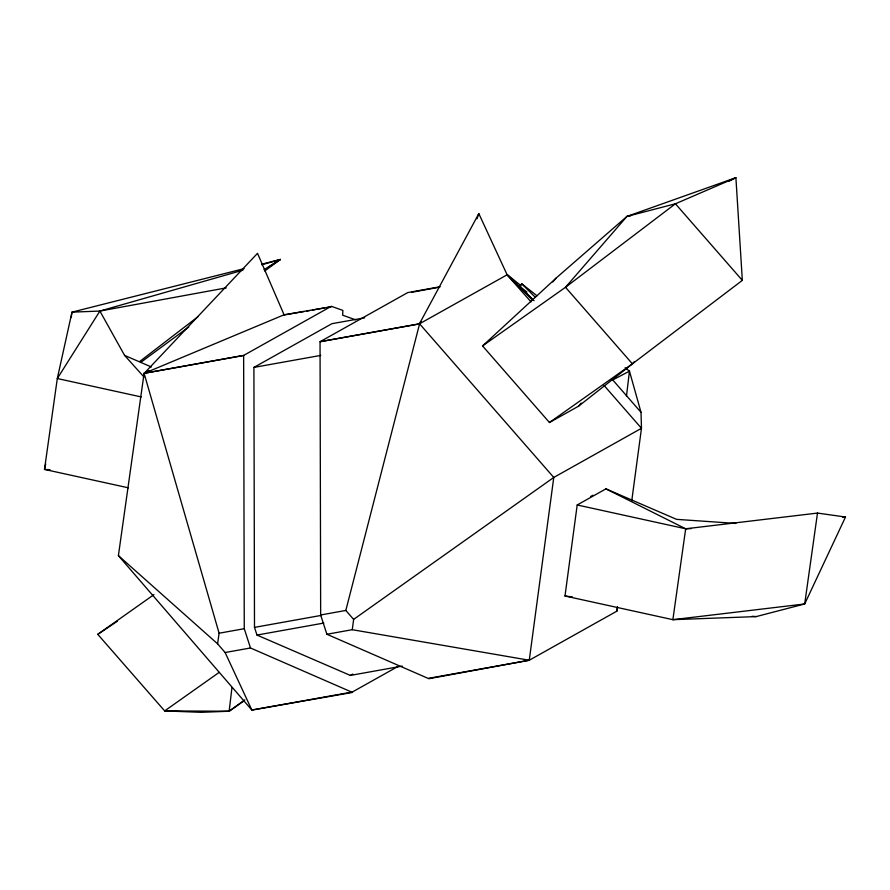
<?xml version="1.0" encoding="UTF-8"?>
<svg xmlns="http://www.w3.org/2000/svg" width="890" height="890" viewBox="0 0 890 890"><rect width="100%" height="100%" fill="white"/><g stroke="black" fill="none" stroke-linecap="round" stroke-linejoin="round"><path stroke-width="1.33" d="M440.161 286.758L407.753 292.576L320.044 341.716L320.656 614.979L326.886 634.259L428.891 678.714L529.261 660.247L616.959 611.107L617.348 607.002M153.97 594.609L97.766 634.336L164.661 710.921L201.24 712.323L229.153 711.232L231.934 687.77M626.482 396.005L629.464 371.163L625.125 367.748M326.886 634.259L352.262 629.697L353.642 619.395L553.769 477.441L641.479 428.301L641.011 412.315L629.464 371.163L612.743 379.941L641.011 412.315M428.757 678.291L529.261 660.247L553.769 477.441L419.591 323.838L320.044 341.716L419.401 323.871L507.3 274.699L532.687 300.03M577.198 504.975L685.678 528.782L817.498 513.074L845.5 517.023L804.694 603.965L756.2 616.592L672.873 619.674L564.994 596L577.198 504.975L605.945 488.866L676.545 519.348L735.885 523.431M616.959 611.107L617.515 606.98M631.711 501.148L641.479 428.301L604.054 385.459M71.222 317.574L71.979 312.145L244.083 268.647M118.403 555.616L217.594 643.826L225.114 652.526L250.49 647.976L352.496 692.431L251.859 710.053L118.403 555.616L144.091 373.31L149.086 370.585M217.594 643.826L219.096 633.213L144.091 373.31L243.638 355.433L331.347 306.293L342.873 310.41L342.661 315.205L355.677 319.844M605.945 488.866L685.678 528.782L672.873 619.674L804.694 603.965L817.498 513.074M45.702 464.002L44.5 469.419L128.438 487.831M353.642 619.395L345.821 610.451L419.591 323.838M477.051 218.818L478.809 213.589L507.1 274.732L532.532 300.064M478.809 213.589L419.401 323.871L421.226 321.835M242.948 270.171L99.891 311.055L57.305 378.528L44.5 469.419L50.051 469.731M552.79 281.997L556.372 277.847L626.949 216.415L735.897 177.677L742.338 280.372L632.412 363.854L578.522 406.218L549.453 422.505L482.558 345.921L556.372 277.847M578.522 406.218L581.203 403.114M728.598 181.415L735.897 177.677L675.432 203.788L626.949 216.415L565.506 287.281L482.558 345.921M549.453 422.505L632.412 363.854L634.214 361.774M250.49 647.976L244.261 628.696L243.638 355.433L144.291 373.277L257.51 253.327L284.077 314.782L331.481 306.716M534.022 300.675L519.348 286.068L521.751 283.788L536.937 295.758M139.719 361.496L197.836 316.829M140.72 362.408L188.769 326.997M264.742 270.994L280.383 259.468L261.56 264.23M219.062 672.462L164.661 710.921L229.153 711.232L244.85 699.84M229.153 711.232L243.871 700.942M97.766 634.336L117.391 621.22M268.747 267.022L280.383 259.468L261.671 264.82M264.063 269.648L280.383 259.468M402.18 666.109L350.337 675.421L256.976 635.06L254.495 627.383L253.906 367.403L331.914 323.693L364.655 317.819M590.537 496.576L592.962 495.218M350.337 675.421L352.752 674.064M398.008 666.432L352.351 692.008L251.859 710.053L225.114 652.526M144.291 373.277L284.077 314.782M507.022 274.788L531.03 301.866M626.949 216.415L631.032 215.647M141.254 396.94L57.305 378.528L71.979 312.145L99.891 311.055L226.182 287.882M411.97 292.243L439.148 287.236M507.3 274.699L521.184 285.824M253.906 367.403L320.767 355.399M219.096 633.213L244.261 628.696M320.656 614.979L345.821 610.451M254.495 627.383L321.346 615.379M256.976 635.06L323.838 623.056M283.788 315.06L304.224 311.489M306.95 311.011L309.675 310.532M312.401 310.054L324.672 307.907M327.398 307.428L330.123 306.95M842.763 517.335L845.5 517.023M564.994 596L572.459 596.956M685.678 528.782L691.23 528.571M752.061 616.303L756.2 616.592M352.262 629.697L529.261 660.247M99.891 311.055L124.578 355.388L151.378 366.98M519.348 286.068L526.947 292.053M521.751 283.788L535.446 297.427M124.578 355.388L143.935 376.937M742.338 280.372L675.432 203.788L565.506 287.281L632.412 363.854"/></g></svg>
